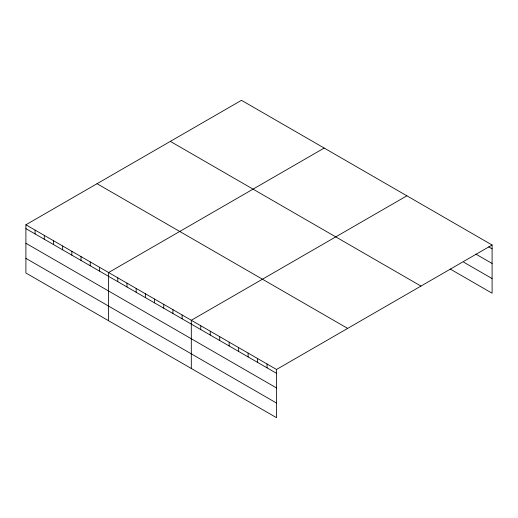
<?xml version="1.0" encoding="UTF-8"?>
<svg xmlns="http://www.w3.org/2000/svg" width="518" height="518" viewBox="0 0 518 518"><rect width="100%" height="100%" fill="white"/><g stroke="black" fill="none" stroke-linecap="round" stroke-linejoin="round"><path stroke-width="0.78" d="M25.9 224.78L276.515 369.47L276.515 417.689L25.9 272.992L25.9 224.78L241.485 100.311L492.1 245.008L492.1 293.22L450.174 269.01M324.19 148.064L108.605 272.526L108.605 320.746M406.889 195.81L191.304 320.279L191.304 368.492M276.515 369.47L492.1 245.008M488.72 246.892L492.1 248.841M475.867 254.118L492.1 263.487M463.694 262.179L492.1 278.574M170.344 141.388L420.959 286.078M97.041 183.709L347.656 328.399M25.9 228.619L276.515 373.31M25.9 243.266L276.515 387.956M25.9 258.352L276.515 403.043M267.048 364.005L267.048 367.845M257.582 358.54L257.582 362.38M248.109 353.075L248.109 356.915M238.643 347.61L238.643 351.444M229.176 342.139L229.176 345.979M219.71 336.674L219.71 340.514M210.243 331.209L210.243 335.049M200.77 325.744L200.77 329.584M182.116 314.97L182.116 318.81M172.928 309.667L172.928 313.507M163.74 304.364L163.74 308.197M154.552 299.054L154.552 302.894M145.357 293.751L145.357 297.591M136.169 288.442L136.169 292.281M126.981 283.139L126.981 286.978M117.793 277.836L117.793 281.675M99.411 267.223L99.411 271.063M90.223 261.92L90.223 265.76M81.035 256.611L81.035 260.45M71.847 251.308L71.847 255.147M62.659 246.005L62.659 249.838M53.471 240.695L53.471 244.535M44.276 235.392L44.276 239.232M35.088 230.089L35.088 233.922"/></g></svg>
